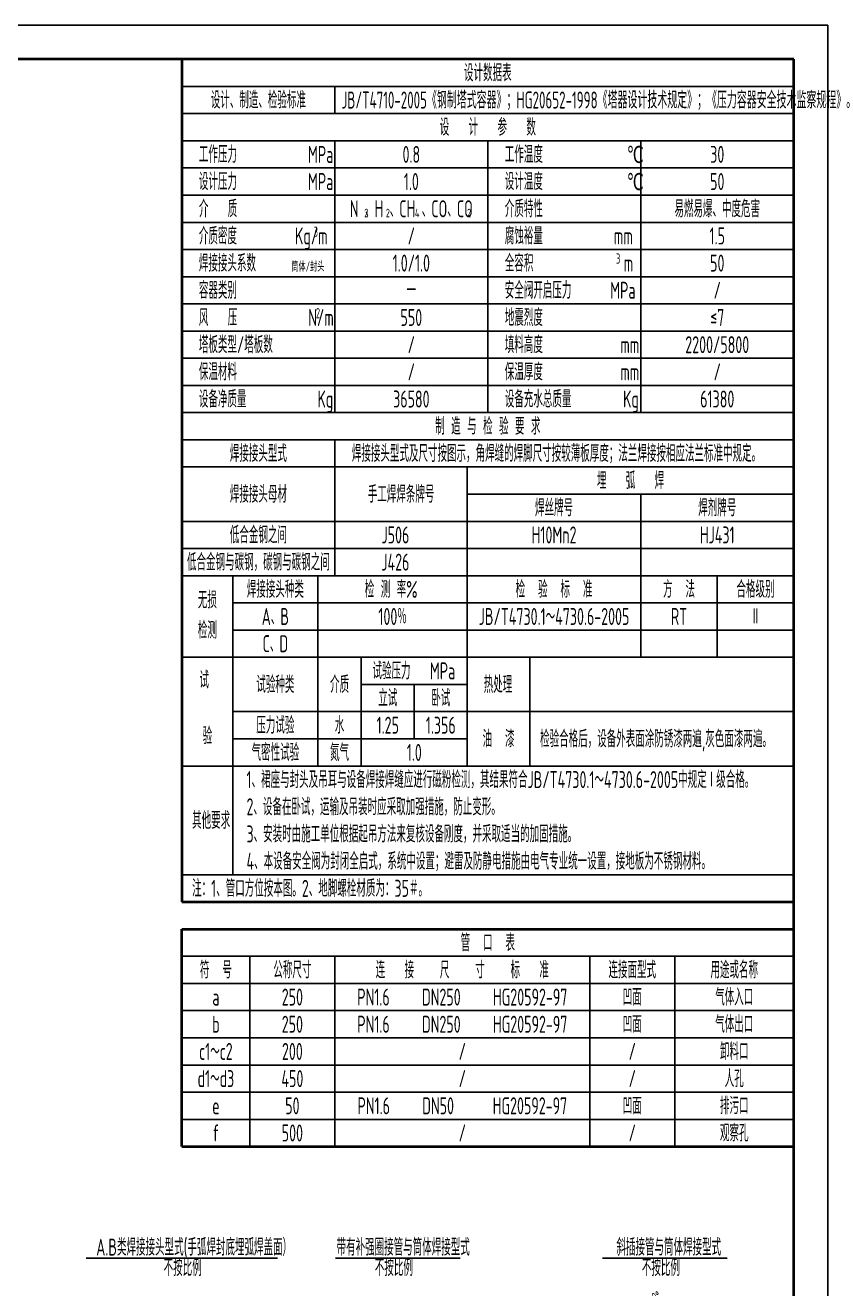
# Model space of a CAD drawing. Header units: millimetres. Extents: x 0 to 8910, y 0 to 12600.
# Drawn here: x 5369 to 8910, y 7022 to 12600 of the extents above; entities that cross this region are included whole.
import ezdxf
from ezdxf.enums import TextEntityAlignment as Align

# ---------------------------------------------------------------- set-up
doc = ezdxf.new("R2010")
doc.units = ezdxf.units.MM
for name, color, linetype in [('尺寸标注', 4, 'Continuous'), ('文字标注', 4, 'Continuous'), ('细实线', 1, 'Continuous')]:
    doc.layers.add(name, color=color, linetype=linetype)
doc.layers.add('粗实线', color=7, linetype='Continuous', lineweight=40)
doc.styles.get("Standard").update_dxf_attribs({"font": 'gbenor.shx', "width": 0.7, "bigfont": 'gbcbig.shx'})
doc.styles.add('文字标注', font='gbenor.shx', dxfattribs={"width": 0.7, "bigfont": 'gbcbig.shx'})
doc.dimstyles.new('ISO-25', dxfattribs={"dimscale": 15, "dimtxt": 3, "dimasz": 3, "dimexe": 0.625, "dimexo": 0, "dimtad": 1, "dimzin": 12, "dimdsep": 46, "dimtxsty": 'Standard', "dimcen": 3, "dimclrd": 256, "dimclre": 256, "dimclrt": 256, "dimadec": 0, "dimazin": 3, "dimtfac": 1, "dimtmove": 0, "dimatfit": 3, "dimldrblk": 'DOTSMALL', "dimfxl": 0, "dimlwd": -1, "dimarcsym": 0})

# ---------------------------------------------------------------- blocks, each defined once
blk = doc.blocks.new('管口表（不可修改）')
at = {"layer": '粗实线'}
for p, q in [((0, 16), (180, 16)), ((0, 0), (0, 16)), ((180, 0), (180, 16))]:
    blk.add_line(p, q, dxfattribs=at)
at = {"layer": '细实线'}
for p, q in [((0, 8), (180, 8)), ((20, 0), (20, 8)), ((45, 0), (45, 8)), ((120, 0), (120, 8)), ((145, 0), (145, 8)), ((0, 0), (180, 0))]:
    blk.add_line(p, q, dxfattribs=at)
at = {"layer": '文字标注', "style": '文字标注', "width": 0.7}
for s, p in [('管  口  表', (90, 12)), ('符  号', (10, 4)), ('公称尺寸', (32.5, 4)), ('连   接    尺    寸    标   准', (82.5, 4)), ('连接面型式', (132.5, 4)), ('用途或名称', (162.5, 4))]:
    blk.add_text(s, height=5, dxfattribs=at).set_placement(p, align=Align.MIDDLE_CENTER)
blk = doc.blocks.new('管口表')
blk.add_line((0, -8), (180, -8))
at = {"layer": '粗实线'}
for p, q in [((0, -8), (0, 0)), ((180, -8), (180, 0))]:
    blk.add_line(p, q, dxfattribs=at)
at = {"layer": '细实线'}
for p, q in [((20, -8), (20, 0)), ((45, -8), (45, 0)), ((120, -8), (120, 0)), ((145, -8), (145, 0))]:
    blk.add_line(p, q, dxfattribs=at)
at = {"layer": '文字标注', "style": '文字标注', "width": 0.7}
for tag, p in [('符号', (10, -4)), ('公称尺寸', (32.5, -4)), ('连接尺寸及标准', (82.5, -4)), ('连接面形式', (132.5, -4)), ('用途或名称', (162.5, -4))]:
    blk.add_attdef(tag, text='', height=5, dxfattribs=at).set_placement(p, align=Align.MIDDLE_CENTER)
blk = doc.blocks.new('*D107')
at = {"layer": 'Defpoints', "color": 0}
for p in [(8170.9, 6955.5), (8260.5, 6857.9), (8242.5, 6686.5), (8296.5, 6653.7), (8466.4, 6462.7)]:
    blk.add_point(p, dxfattribs=at)
at = {"layer": '尺寸标注', "lineweight": -2}
for p, q in [((8260.5, 6857.9), (8238.2, 6984.3)), ((8242.5, 6686.5), (8045.2, 6883.8))]:
    blk.add_line(p, q, dxfattribs=at)
at = {"layer": '尺寸标注'}
blk.add_arc((8301.1, 6628), 352.5, 107.3197, 127.6803, dxfattribs=at)
for points in [[(8194.4, 6971.8), (8197.9, 6957.2), (8239.9, 6975.1)], [(8090.6, 6901.3), (8080.7, 6912.6), (8051.8, 6877.2)]]:
    blk.add_solid(points, dxfattribs=at)
at = {"layer": '尺寸标注', "insert": (8123, 6970), "char_height": 45, "attachment_point": 5, "rotation": 27.5}
blk.add_mtext('35°%%p2%%d', dxfattribs=at)
blk = doc.blocks.new('_DotSmall')
at = {"color": 0, "linetype": 'ByBlock', "const_width": 0.5}
blk.add_lwpolyline([(-0.0625, 0, 1), (0.0625, 0, 1)], format="xyb", close=True, dxfattribs=at)

msp = doc.modelspace()

# ---------------------------------------------------------------- linework, layer by layer
at = {"layer": '尺寸标注'}
for p, q in [((6481.205, 7157.098), (5637.99, 7157.098)), ((7288.518, 7157.098), (6738.149, 7157.098)), ((8466.899, 7157.098), (7916.531, 7157.098))]:
    msp.add_line(p, q, dxfattribs=at)
at = {"layer": '粗实线'}
for p, q in [((6060, 12450), (6060, 8730)), ((6060, 8730), (8760, 8730))]:
    msp.add_line(p, q, dxfattribs=at)
msp.add_lwpolyline([(8760, 12450), (375, 12450), (375, 150), (8760, 150)], close=True, dxfattribs=at)
at = {"layer": '细实线'}
for p, q in [((6060, 12330), (8760, 12330)), ((6735, 12330), (6735, 12210)), ((6060, 12210), (8760, 12210)), ((6060, 12090), (8760, 12090)), ((6735, 12090), (6735, 10890)), ((7410, 12090), (7410, 10890)), ((8085, 12090), (8085, 10890)), ((6060, 11970), (8760, 11970)), ((6060, 11850), (8760, 11850)), ((6060, 11730), (8760, 11730)), ((6060, 11730), (8760, 11730)), ((6060, 11610), (8760, 11610)), ((6060, 11490), (8760, 11490)), ((6060, 11370), (8760, 11370)), ((6060, 11250), (8760, 11250)), ((6060, 11130), (8760, 11130)), ((6060, 11010), (8760, 11010)), ((6060, 10890), (8760, 10890)), ((6060, 10770), (8760, 10770)), ((6735, 10770), (6735, 10170)), ((6060, 10650), (8760, 10650)), ((7319.58, 10650), (7319.58, 9330)), ((7319.58, 10530), (8760, 10530)), ((8085, 10530), (8085, 9810)), ((6060, 10410), (8760, 10410)), ((6060, 10290), (8760, 10290)), ((6060, 10170), (8760, 10170)), ((6285, 10170), (6285, 8850)), ((6660, 10170), (6660, 9330)), ((8422.5, 10170), (8422.5, 9810)), ((6285, 10050), (8760, 10050)), ((6285, 9930), (8760, 9930)), ((6060, 9810), (8760, 9810)), ((6851.489, 9810), (6851.489, 9330)), ((7595.633, 9810), (7595.633, 9330)), ((6851.489, 9690), (7319.58, 9690)), ((7085.534, 9450), (7085.534, 9690)), ((6285, 9570), (8760, 9570)), ((6285, 9450), (7319.58, 9450)), ((6060, 9330), (8760, 9330)), ((6060, 8850), (8760, 8850))]:
    msp.add_line(p, q, dxfattribs=at)
msp.add_lwpolyline([(8910, 12600), (0, 12600), (0, 0), (8910, 0)], close=True, dxfattribs=at)

# ---------------------------------------------------------------- block references
at = {"layer": '尺寸标注', "xscale": 15, "yscale": 15, "zscale": 15}
msp.add_blockref('管口表（不可修改）', (6060, 8370), dxfattribs=at)
at = {"layer": '粗实线', "xscale": 15, "yscale": 15, "zscale": 15}
msp.add_blockref('管口表', (6060, 7770), dxfattribs=at).add_auto_attribs({'符号': 'f', '公称尺寸': '500', '连接尺寸及标准': '/', '连接面形式': '/', '用途或名称': '观察孔'})
at = {"layer": '细实线', "xscale": 15, "yscale": 15, "zscale": 15}
for p, values in [((6060, 8370), {'符号': 'a', '公称尺寸': '250', '连接尺寸及标准': 'PN1.6     DN250     HG20592-97', '连接面形式': '凹面', '用途或名称': '气体入口'}), ((6060, 8250), {'符号': 'b', '公称尺寸': '250', '连接尺寸及标准': 'PN1.6     DN250     HG20592-97', '连接面形式': '凹面', '用途或名称': '气体出口'}), ((6060, 8130), {'符号': 'c1～c2', '公称尺寸': '200', '连接尺寸及标准': '/', '连接面形式': '/', '用途或名称': '卸料口'}), ((6060, 8010), {'符号': 'd1～d3', '公称尺寸': '450', '连接尺寸及标准': '/', '连接面形式': '/', '用途或名称': '人孔'}), ((6060, 7890), {'符号': 'e', '公称尺寸': '50', '连接尺寸及标准': 'PN1.6     DN50      HG20592-97', '连接面形式': '凹面', '用途或名称': '排污口'})]:
    msp.add_blockref('管口表', p, dxfattribs=at).add_auto_attribs(values)

# ---------------------------------------------------------------- texts
at = {"layer": '尺寸标注', "style": '文字标注', "width": 0.7}
for s, p in [('A.B类焊接接头型式(手弧焊封底埋弧焊盖面）', (5681.989, 7168.582)), ('带有补强圈接管与筒体焊接型式', (6742.513, 7168.582)), ('斜插接管与筒体焊接型式', (7977.544, 7168.582)), ('不按比例', (5979.435, 7078.072)), ('不按比例', (6911.457, 7078.072)), ('不按比例', (8089.838, 7078.072))]:
    msp.add_text(s, height=75, dxfattribs=at).set_placement(p)
at = {"layer": '文字标注', "style": '文字标注', "width": 0.7}
for s, p in [('设计数据表', (7410, 12390)), ('设计、制造、检验标准', (6397.5, 12270)), ('设   计   参   数', (7410, 12150)), ('0.8', (7072.5, 12030)), ('30', (8422.5, 12030)), ('1.0', (7072.5, 11910)), ('50', (8422.5, 11910)), ('N 、H 、CH 、CO、CO', (7072.5, 11790)), ('易燃易爆、中度危害', (8422.5, 11790)), ('/', (7072.5, 11670)), ('1.5', (8422.5, 11670)), ('1.0/1.0', (7072.5, 11550)), ('50', (8422.5, 11550)), ('一', (7072.5, 11430)), ('/', (8422.5, 11430)), ('550', (7072.5, 11310)), ('≤7', (8422.5, 11310)), ('/', (7072.5, 11190)), ('2200/5800', (8422.5, 11190)), ('/', (7072.5, 11070)), ('/', (8422.5, 11070)), ('36580', (7072.5, 10950)), ('61380', (8422.5, 10950)), ('制 造 与 检 验 要 求', (7410, 10830)), ('焊接接头型式', (6397.5, 10710)), ('埋   弧   焊', (8039.79, 10590)), ('焊接接头母材', (6397.5, 10530)), ('手工焊焊条牌号', (7027.29, 10530)), ('焊丝牌号', (7702.29, 10470)), ('焊剂牌号', (8422.5, 10470)), ('低合金钢之间', (6397.5, 10350)), ('J506', (7002.31, 10350)), ('H10Mn2', (7702.29, 10350)), ('HJ431', (8422.5, 10350)), ('低合金钢与碳钢，碳钢与碳钢之间', (6397.5, 10230)), ('J426', (7002.31, 10230)), ('焊接接头种类', (6472.5, 10110)), ('检 测 率%', (6983.442, 10110)), ('检  验  标  准', (7702.29, 10110)), ('方  法', (8253.75, 10110)), ('合格级别', (8591.25, 10110)), ('无损', (6172.5, 10062.754)), ('A、B', (6472.5, 9990)), ('100％', (6989.79, 9990)), ('JB/T4730.1～4730.6-2005', (7702.29, 9990)), ('RT', (8253.75, 9990)), ('Ⅱ', (8591.25, 9990)), ('检测', (6172.5, 9929.893)), ('C、D', (6472.5, 9870)), ('试 ', (6172.5, 9709.798)), ('试验种类', (6472.5, 9690)), ('介质', (6755.744, 9690)), ('热处理', (7454.923, 9690)), ('立试', (6968.512, 9630)), ('卧试', (7202.557, 9630)), ('压力试验', (6472.5, 9510)), ('水', (6755.733, 9510)), ('1.25', (6968.512, 9510)), ('1.356', (7202.557, 9510)), ('验', (6172.5, 9463.329)), ('油  漆', (7457.607, 9450)), ('气密性试验', (6472.5, 9390)), ('氮气', (6755.733, 9390)), ('1.0', (7085.534, 9390))]:
    msp.add_text(s, height=75, dxfattribs=at).set_placement(p, align=Align.MIDDLE_CENTER)
at = {"layer": '文字标注', "style": '文字标注'}
for s, height, width, p in [('JB/T4710-2005《钢制塔式容器》；HG20652-1998《塔器设计技术规定》；《压力容器安全技术监察规程》。', 75, 0.65, (6765, 12270)), ('工作压力           MPa', 75, 0.7, (6135, 12030)), ('工作温度             ℃', 75, 0.7, (7485, 12030)), ('设计压力           MPa', 75, 0.7, (6135, 11910)), ('设计温度             ℃', 75, 0.7, (7485, 11910)), ('介   质', 75, 0.7, (6135, 11790)), ('介质特性', 75, 0.7, (7485, 11790)), ('介质密度         Kg/m', 75, 0.7, (6135, 11670)), ('腐蚀裕量           mm', 75, 0.7, (7485, 11670)), ('3', 45, 0.7, (6641.923, 11688.483)), ('焊接接头系数', 75, 0.7, (6135, 11550)), ('筒体/封头', 45, 0.7, (6543.362, 11535)), ('全容积              m', 75, 0.7, (7485, 11550)), ('3', 45, 0.7, (7975.709, 11570)), ('容器类别', 75, 0.7, (6135, 11430)), ('安全阀开启压力      MPa', 75, 0.7, (7485, 11430)), ('风   压           N/m', 75, 0.7, (6135, 11310)), ('2', 45, 0.7, (6651.24, 11329.043)), ('地震烈度', 75, 0.7, (7485, 11310)), ('塔板类型/塔板数', 75, 0.7, (6135, 11190)), ('填料高度            mm', 75, 0.7, (7485, 11190)), ('保温材料', 75, 0.7, (6135, 11070)), ('保温厚度            mm', 75, 0.7, (7485, 11070)), ('设备净质量           Kg', 75, 0.7, (6135, 10950)), ('设备充水总质量        Kg', 75, 0.7, (7485, 10950)), ('焊接接头型式及尺寸按图示，角焊缝的焊脚尺寸按较薄板厚度；法兰焊接按相应法兰标准中规定。', 75, 0.7, (6810, 10710)), ('试验压力   MPa', 75, 0.7, (6900.78, 9750)), ('检验合格后，设备外表面涂防锈漆两遍,灰色面漆两遍。', 75, 0.7, (7640.633, 9450)), ('1、裙座与封头及吊耳与设备焊接焊缝应进行磁粉检测，其结果符合JB/T4730.1～4730.6-2005中规定Ⅰ级合格。', 75, 0.7, (6345, 9270)), ('2、设备在卧试，运输及吊装时应采取加强措施，防止变形。', 75, 0.7, (6345, 9150)), ('其他要求', 75, 0.7, (6105, 9090)), ('3、安装时由施工单位根据起吊方法来复核设备刚度，并采取适当的加固措施。', 75, 0.7, (6345, 9030)), ('4、本设备安全阀为封闭全启式，系统中设置；避雷及防静电措施由电气专业统一设置，接地板为不锈钢材料。', 75, 0.7, (6345, 8910)), ('注：1、管口方位按本图。2、地脚螺栓材质为：35＃。', 75, 0.7, (6105, 8790))]:
    msp.add_text(s, height=height, dxfattribs=dict(at, width=width)).set_placement(p, align=Align.MIDDLE_LEFT)
at = {"layer": '文字标注', "style": '文字标注', "width": 0.7}
for s, p in [('2', (6864.561, 11752.5)), ('2', (6959.827, 11752.5)), ('4', (7088.038, 11752.5)), ('2', (7318.317, 11752.5))]:
    msp.add_text(s, height=37.5, dxfattribs=at).set_placement(p)

# ---------------------------------------------------------------- dimensions: what is measured, and where the dimension line sits
at = {"layer": '尺寸标注'}
dim = msp.add_angular_dim_2l(base=(8170.931, 6955.543), line1=((8242.528, 6686.506), (8466.361, 6462.673)), line2=((8260.528, 6857.886), (8296.528, 6653.72)), text='<>%%p2%%d', dimstyle='ISO-25', dxfattribs=at)
dim.commit()
dim.dimension.update_dxf_attribs({"geometry": '*D107', "text_midpoint": (8123.02, 6969.994)})

doc.saveas('drawing.dxf')
